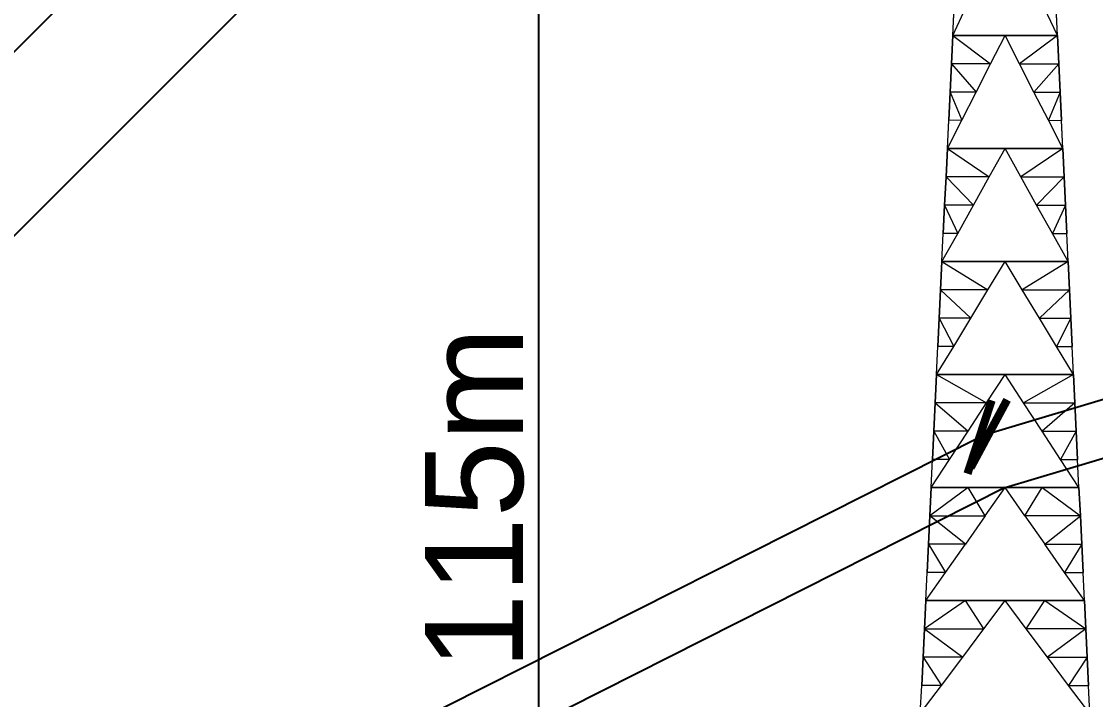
# Model space of a CAD drawing. Header units: millimetres. Extents: x 674 to 5889, y -153 to 3954.
# Drawn here: x 1810.96 to 1860.22, y 1709.78 to 1740.87 of the extents above; entities that cross this region are included whole.
import ezdxf

# ---------------------------------------------------------------- set-up
doc = ezdxf.new("R2010")
doc.units = ezdxf.units.MM
doc.layers.add('Dimensions', color=7, linetype='Continuous')
doc.layers.add('Ropes', color=3, linetype='Continuous')
doc.layers.add('Towers', color=1, linetype='Continuous', lineweight=0)
doc.styles.get("Standard").update_dxf_attribs({"font": 'arial.ttf'})
doc.dimstyles.new('ISO-25', dxfattribs={"dimtxt": 2.5, "dimasz": 2.5, "dimexe": 1.25, "dimexo": 0.625, "dimtad": 1, "dimtxsty": 'Standard', "dimcen": 2.5, "dimadec": 0, "dimazin": 0, "dimtfac": 1, "dimtmove": 0, "dimatfit": 3, "dimfxl": 1, "dimarcsym": 0})

# ---------------------------------------------------------------- blocks, each defined once
blk = doc.blocks.new('_ArchTick')
at = {"color": 0, "linetype": 'ByBlock', "const_width": 0.15}
blk.add_lwpolyline([(-0.5, -0.5), (0.5, 0.5)], dxfattribs=at)
blk = doc.blocks.new('*D10')
at = {"layer": 'Defpoints', "color": 0, "transparency": 16777216}
for p in [(1856.072, 1776.501), (1834.668, 1661.501), (1856.072, 1661.501)]:
    blk.add_point(p, dxfattribs=at)
at = {"layer": 'Dimensions', "color": 0, "lineweight": -2, "transparency": 16777216}
blk.add_line((1834.668, 1776.501), (1834.668, 1661.501), dxfattribs=at)
at = {"layer": 'Dimensions', "color": 0, "lineweight": -2, "transparency": 16777216, "xscale": 2.5, "yscale": 2.5, "zscale": 2.5}
for p, rotation in [((1834.668, 1776.501), 90), ((1834.668, 1661.501), 270)]:
    blk.add_blockref('_ArchTick', p, dxfattribs=dict(at, rotation=rotation))
at = {"layer": 'Dimensions', "color": 0, "transparency": 16777216, "insert": (1831.745, 1719.001), "char_height": 4.5, "attachment_point": 5, "rotation": 90}
blk.add_mtext('115m', dxfattribs=at)
blk = doc.blocks.new('*D13')
at = {"layer": 'Defpoints', "color": 0, "transparency": 16777216}
for p in [(1970.972, 1754.001), (1855.33, 1721.966), (1856.072, 1719.494)]:
    blk.add_point(p, dxfattribs=at)
at = {"layer": 'Dimensions', "color": 0, "lineweight": -2, "transparency": 16777216}
blk.add_line((1970.23, 1756.473), (1855.33, 1721.966), dxfattribs=at)
at = {"layer": 'Dimensions', "color": 0, "lineweight": -2, "transparency": 16777216, "xscale": 2.5, "yscale": 2.5, "zscale": 2.5}
for p, rotation in [((1970.23, 1756.473), 16.71614301521846), ((1855.33, 1721.966), 196.7161430152185)]:
    blk.add_blockref('_ArchTick', p, dxfattribs=dict(at, rotation=rotation))
at = {"layer": 'Dimensions', "color": 0, "transparency": 16777216, "insert": (1911.939, 1742.018), "char_height": 4.5, "attachment_point": 5, "rotation": 16.7161}
blk.add_mtext('120m', dxfattribs=at)
blk = doc.blocks.new('*D19')
at = {"layer": 'Defpoints', "color": 0, "transparency": 16777216}
for p in [(1854.902, 1721.815), (1856.072, 1719.494), (1741.072, 1661.501)]:
    blk.add_point(p, dxfattribs=at)
at = {"layer": 'Dimensions', "color": 0, "lineweight": -2, "transparency": 16777216}
blk.add_line((1739.902, 1663.822), (1854.902, 1721.815), dxfattribs=at)
at = {"layer": 'Dimensions', "color": 0, "lineweight": -2, "transparency": 16777216, "xscale": 2.5, "yscale": 2.5, "zscale": 2.5}
for p, rotation in [((1854.902, 1721.815), 26.76123677480442), ((1739.902, 1663.822), 206.7612367748044)]:
    blk.add_blockref('_ArchTick', p, dxfattribs=dict(at, rotation=rotation))
at = {"layer": 'Dimensions', "color": 0, "transparency": 16777216, "insert": (1796.086, 1695.428), "char_height": 4.5, "attachment_point": 5, "rotation": 26.7612}
blk.add_mtext('128.8m', dxfattribs=at)
blk = doc.blocks.new('*D20')
at = {"layer": 'Defpoints', "color": 0, "transparency": 16777216}
for p in [(1851.857, 1780.717), (1856.072, 1776.501), (1741.072, 1661.501)]:
    blk.add_point(p, dxfattribs=at)
at = {"layer": 'Dimensions', "color": 0, "lineweight": -2, "transparency": 16777216}
blk.add_line((1736.857, 1665.717), (1851.857, 1780.717), dxfattribs=at)
at = {"layer": 'Dimensions', "color": 0, "lineweight": -2, "transparency": 16777216, "xscale": 2.5, "yscale": 2.5, "zscale": 2.5}
for p, rotation in [((1851.857, 1780.717), 44.99999999999603), ((1736.857, 1665.717), 224.999999999996)]:
    blk.add_blockref('_ArchTick', p, dxfattribs=dict(at, rotation=rotation))
at = {"layer": 'Dimensions', "color": 0, "transparency": 16777216, "insert": (1792.29, 1725.284), "char_height": 4.5, "attachment_point": 5, "rotation": 45}
blk.add_mtext('162.6m', dxfattribs=at)

msp = doc.modelspace()

# ---------------------------------------------------------------- linework, layer by layer
at = {"layer": 'Ropes'}
for p, q in [((1856.072, 1776.501), (1741.072, 1661.501)), ((1856.072, 1719.494), (1970.972, 1754.001)), ((1856.072, 1719.494), (1741.072, 1661.501))]:
    msp.add_line(p, q, dxfattribs=at)
at = {"layer": 'Towers'}
for p, q in [((1853.673, 1740.224), (1853.735, 1741.52)), ((1853.673, 1740.224), (1853.735, 1741.52)), ((1853.673, 1740.224), (1854.271, 1741.517)), ((1853.673, 1740.224), (1854.271, 1741.517)), ((1853.673, 1740.224), (1853.734, 1741.517)), ((1853.673, 1740.224), (1853.734, 1741.517)), ((1858.472, 1740.224), (1857.873, 1741.517)), ((1858.472, 1740.224), (1857.873, 1741.517)), ((1858.472, 1740.224), (1858.41, 1741.52)), ((1858.472, 1740.224), (1858.41, 1741.52)), ((1858.472, 1740.224), (1858.41, 1741.517)), ((1858.472, 1740.224), (1858.41, 1741.517)), ((1853.673, 1740.224), (1853.611, 1738.928)), ((1853.611, 1738.928), (1853.673, 1740.224)), ((1853.673, 1740.224), (1853.611, 1738.928)), ((1853.611, 1738.928), (1853.673, 1740.224)), ((1853.611, 1738.928), (1853.673, 1740.223)), ((1853.611, 1738.928), (1853.673, 1740.223)), ((1853.673, 1740.224), (1855.411, 1738.928)), ((1856.072, 1740.223), (1853.673, 1740.224)), ((1853.673, 1740.224), (1855.411, 1738.928)), ((1856.072, 1740.223), (1853.673, 1740.224)), ((1853.673, 1740.223), (1853.673, 1740.224)), ((1853.673, 1740.223), (1853.673, 1740.224)), ((1856.072, 1740.223), (1853.673, 1740.223)), ((1853.673, 1740.223), (1856.072, 1740.223)), ((1855.411, 1738.928), (1856.072, 1740.223)), ((1855.411, 1738.928), (1856.072, 1740.223)), ((1856.072, 1740.223), (1858.472, 1740.224)), ((1856.072, 1740.223), (1858.472, 1740.224)), ((1858.472, 1740.223), (1856.072, 1740.223)), ((1856.072, 1740.223), (1858.472, 1740.223)), ((1856.734, 1738.928), (1856.072, 1740.223)), ((1856.734, 1738.928), (1856.072, 1740.223)), ((1858.472, 1740.224), (1856.734, 1738.928)), ((1858.472, 1740.224), (1856.734, 1738.928)), ((1858.472, 1740.224), (1858.534, 1738.928)), ((1858.472, 1740.223), (1858.472, 1740.224)), ((1858.534, 1738.928), (1858.472, 1740.224)), ((1858.472, 1740.224), (1858.534, 1738.928)), ((1858.472, 1740.223), (1858.472, 1740.224)), ((1858.534, 1738.928), (1858.472, 1740.224)), ((1858.534, 1738.928), (1858.472, 1740.223)), ((1858.534, 1738.928), (1858.472, 1740.223)), ((1853.549, 1737.632), (1853.611, 1738.928)), ((1853.611, 1738.928), (1853.549, 1737.632)), ((1853.549, 1737.633), (1853.611, 1738.928)), ((1853.549, 1737.632), (1853.611, 1738.928)), ((1853.611, 1738.928), (1853.549, 1737.632)), ((1853.549, 1737.633), (1853.611, 1738.928)), ((1853.611, 1738.928), (1854.749, 1737.632)), ((1855.411, 1738.928), (1853.611, 1738.928)), ((1853.611, 1738.928), (1854.749, 1737.632)), ((1855.411, 1738.928), (1853.611, 1738.928)), ((1853.611, 1738.928), (1853.611, 1738.928)), ((1853.611, 1738.928), (1853.611, 1738.928)), ((1854.749, 1737.632), (1855.411, 1738.928)), ((1854.749, 1737.632), (1855.411, 1738.928)), ((1857.396, 1737.632), (1856.734, 1738.928)), ((1856.734, 1738.928), (1858.534, 1738.928)), ((1857.396, 1737.632), (1856.734, 1738.928)), ((1856.734, 1738.928), (1858.534, 1738.928)), ((1858.534, 1738.928), (1857.396, 1737.632)), ((1858.534, 1738.928), (1857.396, 1737.632)), ((1858.596, 1737.632), (1858.534, 1738.928)), ((1858.534, 1738.928), (1858.596, 1737.632)), ((1858.534, 1738.928), (1858.534, 1738.928)), ((1858.596, 1737.633), (1858.534, 1738.928)), ((1858.596, 1737.632), (1858.534, 1738.928)), ((1858.534, 1738.928), (1858.596, 1737.632)), ((1858.534, 1738.928), (1858.534, 1738.928)), ((1858.596, 1737.633), (1858.534, 1738.928)), ((1853.549, 1737.633), (1853.487, 1736.338)), ((1853.487, 1736.337), (1853.549, 1737.633)), ((1853.549, 1737.633), (1853.487, 1736.338)), ((1853.487, 1736.337), (1853.549, 1737.633)), ((1853.487, 1736.338), (1853.549, 1737.632)), ((1853.487, 1736.338), (1853.549, 1737.632)), ((1853.549, 1737.633), (1854.087, 1736.338)), ((1854.749, 1737.632), (1853.549, 1737.633)), ((1853.549, 1737.633), (1854.087, 1736.338)), ((1854.749, 1737.632), (1853.549, 1737.633)), ((1853.549, 1737.632), (1853.549, 1737.633)), ((1853.549, 1737.632), (1853.549, 1737.633)), ((1854.087, 1736.338), (1854.749, 1737.632)), ((1854.087, 1736.338), (1854.749, 1737.632)), ((1857.396, 1737.632), (1858.596, 1737.633)), ((1857.396, 1737.632), (1858.596, 1737.633)), ((1858.057, 1736.338), (1857.396, 1737.632)), ((1858.057, 1736.338), (1857.396, 1737.632)), ((1858.596, 1737.633), (1858.057, 1736.338)), ((1858.596, 1737.633), (1858.057, 1736.338)), ((1858.596, 1737.633), (1858.658, 1736.338)), ((1858.596, 1737.632), (1858.596, 1737.633)), ((1858.658, 1736.337), (1858.596, 1737.633)), ((1858.596, 1737.633), (1858.658, 1736.338)), ((1858.596, 1737.632), (1858.596, 1737.633)), ((1858.658, 1736.337), (1858.596, 1737.633)), ((1858.658, 1736.338), (1858.596, 1737.632)), ((1858.658, 1736.338), (1858.596, 1737.632)), ((1853.425, 1735.042), (1854.087, 1736.338)), ((1853.425, 1735.042), (1854.087, 1736.338)), ((1853.425, 1735.042), (1853.487, 1736.338)), ((1853.425, 1735.042), (1853.487, 1736.338)), ((1853.425, 1735.042), (1853.487, 1736.337)), ((1853.425, 1735.042), (1853.487, 1736.337)), ((1854.087, 1736.338), (1853.487, 1736.337)), ((1854.087, 1736.338), (1853.487, 1736.337)), ((1853.487, 1736.338), (1853.487, 1736.337)), ((1853.487, 1736.338), (1853.487, 1736.337)), ((1858.72, 1735.042), (1858.057, 1736.338)), ((1858.057, 1736.338), (1858.658, 1736.337)), ((1858.72, 1735.042), (1858.057, 1736.338)), ((1858.057, 1736.338), (1858.658, 1736.337)), ((1858.72, 1735.042), (1858.658, 1736.338)), ((1858.658, 1736.338), (1858.658, 1736.337)), ((1858.72, 1735.042), (1858.658, 1736.338)), ((1858.658, 1736.338), (1858.658, 1736.337)), ((1858.72, 1735.042), (1858.658, 1736.337)), ((1858.72, 1735.042), (1858.658, 1736.337)), ((1853.425, 1735.042), (1853.363, 1733.743)), ((1853.363, 1733.746), (1853.425, 1735.042)), ((1853.425, 1735.042), (1853.363, 1733.743)), ((1853.363, 1733.746), (1853.425, 1735.042)), ((1853.363, 1733.743), (1853.425, 1735.041)), ((1853.363, 1733.743), (1853.425, 1735.041)), ((1853.425, 1735.042), (1855.347, 1733.743)), ((1853.425, 1735.042), (1856.072, 1735.041)), ((1853.425, 1735.042), (1855.347, 1733.743)), ((1853.425, 1735.042), (1856.072, 1735.041)), ((1853.425, 1735.042), (1853.425, 1735.041)), ((1853.425, 1735.042), (1853.425, 1735.041)), ((1853.425, 1735.041), (1856.072, 1735.041)), ((1856.072, 1735.041), (1853.425, 1735.041)), ((1855.347, 1733.743), (1856.072, 1735.041)), ((1855.347, 1733.743), (1856.072, 1735.041)), ((1858.72, 1735.042), (1856.072, 1735.041)), ((1858.72, 1735.042), (1856.072, 1735.041)), ((1856.072, 1735.041), (1858.72, 1735.041)), ((1858.72, 1735.041), (1856.072, 1735.041)), ((1856.798, 1733.743), (1856.072, 1735.041)), ((1856.798, 1733.743), (1856.072, 1735.041)), ((1858.72, 1735.042), (1856.798, 1733.743)), ((1858.72, 1735.042), (1856.798, 1733.743)), ((1858.72, 1735.042), (1858.782, 1733.743)), ((1858.72, 1735.042), (1858.72, 1735.041)), ((1858.782, 1733.746), (1858.72, 1735.042)), ((1858.72, 1735.042), (1858.782, 1733.743)), ((1858.72, 1735.042), (1858.72, 1735.041)), ((1858.782, 1733.746), (1858.72, 1735.042)), ((1858.782, 1733.743), (1858.72, 1735.041)), ((1858.782, 1733.743), (1858.72, 1735.041)), ((1853.363, 1733.746), (1853.301, 1732.45)), ((1853.301, 1732.45), (1853.363, 1733.746)), ((1853.363, 1733.746), (1853.301, 1732.45)), ((1853.301, 1732.45), (1853.363, 1733.746)), ((1853.301, 1732.45), (1853.363, 1733.743)), ((1853.301, 1732.45), (1853.363, 1733.743)), ((1853.363, 1733.746), (1854.625, 1732.45)), ((1855.347, 1733.743), (1853.363, 1733.746)), ((1853.363, 1733.746), (1854.625, 1732.45)), ((1855.347, 1733.743), (1853.363, 1733.746)), ((1853.363, 1733.743), (1853.363, 1733.746)), ((1853.363, 1733.743), (1853.363, 1733.746)), ((1854.625, 1732.45), (1855.347, 1733.743)), ((1854.625, 1732.45), (1855.347, 1733.743)), ((1856.798, 1733.743), (1858.782, 1733.746)), ((1856.798, 1733.743), (1858.782, 1733.746)), ((1857.52, 1732.45), (1856.798, 1733.743)), ((1857.52, 1732.45), (1856.798, 1733.743)), ((1858.782, 1733.746), (1857.52, 1732.45)), ((1858.782, 1733.746), (1857.52, 1732.45)), ((1858.782, 1733.746), (1858.844, 1732.45)), ((1858.782, 1733.743), (1858.782, 1733.746)), ((1858.844, 1732.45), (1858.782, 1733.746)), ((1858.782, 1733.746), (1858.844, 1732.45)), ((1858.782, 1733.743), (1858.782, 1733.746)), ((1858.844, 1732.45), (1858.782, 1733.746)), ((1858.844, 1732.45), (1858.782, 1733.743)), ((1858.844, 1732.45), (1858.782, 1733.743)), ((1853.239, 1731.155), (1853.301, 1732.45)), ((1853.301, 1732.45), (1853.239, 1731.155)), ((1853.239, 1731.155), (1853.301, 1732.45)), ((1853.239, 1731.155), (1853.301, 1732.45)), ((1853.301, 1732.45), (1853.239, 1731.155)), ((1853.239, 1731.155), (1853.301, 1732.45)), ((1853.301, 1732.45), (1853.901, 1731.155)), ((1854.625, 1732.45), (1853.301, 1732.45)), ((1853.301, 1732.45), (1853.901, 1731.155)), ((1854.625, 1732.45), (1853.301, 1732.45)), ((1853.301, 1732.45), (1853.301, 1732.45)), ((1853.301, 1732.45), (1853.301, 1732.45)), ((1853.901, 1731.155), (1854.625, 1732.45)), ((1853.901, 1731.155), (1854.625, 1732.45)), ((1858.244, 1731.155), (1857.52, 1732.45)), ((1857.52, 1732.45), (1858.844, 1732.45)), ((1858.244, 1731.155), (1857.52, 1732.45)), ((1857.52, 1732.45), (1858.844, 1732.45)), ((1858.844, 1732.45), (1858.244, 1731.155)), ((1858.844, 1732.45), (1858.244, 1731.155)), ((1858.906, 1731.155), (1858.844, 1732.45)), ((1858.844, 1732.45), (1858.906, 1731.155)), ((1858.844, 1732.45), (1858.844, 1732.45)), ((1858.906, 1731.155), (1858.844, 1732.45)), ((1858.906, 1731.155), (1858.844, 1732.45)), ((1858.844, 1732.45), (1858.906, 1731.155)), ((1858.844, 1732.45), (1858.844, 1732.45)), ((1858.906, 1731.155), (1858.844, 1732.45)), ((1853.177, 1729.859), (1853.901, 1731.155)), ((1853.177, 1729.859), (1853.901, 1731.155)), ((1853.177, 1729.859), (1853.239, 1731.155)), ((1853.177, 1729.859), (1853.239, 1731.155)), ((1853.177, 1729.859), (1853.239, 1731.155)), ((1853.177, 1729.859), (1853.239, 1731.155)), ((1853.901, 1731.155), (1853.239, 1731.155)), ((1853.901, 1731.155), (1853.239, 1731.155)), ((1853.239, 1731.155), (1853.239, 1731.155)), ((1853.239, 1731.155), (1853.239, 1731.155)), ((1858.968, 1729.859), (1858.244, 1731.155)), ((1858.244, 1731.155), (1858.906, 1731.155)), ((1858.968, 1729.859), (1858.244, 1731.155)), ((1858.244, 1731.155), (1858.906, 1731.155)), ((1858.968, 1729.859), (1858.906, 1731.155)), ((1858.906, 1731.155), (1858.906, 1731.155)), ((1858.968, 1729.859), (1858.906, 1731.155)), ((1858.968, 1729.859), (1858.906, 1731.155)), ((1858.906, 1731.155), (1858.906, 1731.155)), ((1858.968, 1729.859), (1858.906, 1731.155)), ((1853.115, 1728.562), (1853.177, 1729.859)), ((1853.177, 1729.859), (1853.115, 1728.562)), ((1853.115, 1728.564), (1853.177, 1729.859)), ((1853.115, 1728.562), (1853.177, 1729.859)), ((1853.177, 1729.859), (1853.115, 1728.562)), ((1853.115, 1728.564), (1853.177, 1729.859)), ((1854.625, 1729.859), (1853.177, 1729.859)), ((1856.072, 1729.859), (1853.177, 1729.859)), ((1853.177, 1729.859), (1856.072, 1729.859)), ((1853.177, 1729.859), (1855.286, 1728.562)), ((1856.072, 1729.859), (1853.177, 1729.859)), ((1853.177, 1729.859), (1855.286, 1728.562)), ((1856.072, 1729.859), (1853.177, 1729.859)), ((1853.177, 1729.859), (1853.177, 1729.859)), ((1853.177, 1729.859), (1853.177, 1729.859)), ((1857.52, 1729.859), (1854.625, 1729.859)), ((1854.625, 1729.859), (1857.52, 1729.859)), ((1854.625, 1729.859), (1854.625, 1729.859)), ((1855.286, 1728.562), (1856.072, 1729.859)), ((1855.286, 1728.562), (1856.072, 1729.859)), ((1856.072, 1729.859), (1856.072, 1729.859)), ((1856.072, 1729.859), (1856.072, 1729.859)), ((1858.968, 1729.859), (1856.072, 1729.859)), ((1856.072, 1729.859), (1858.968, 1729.859)), ((1856.859, 1728.562), (1856.072, 1729.859)), ((1856.072, 1729.859), (1858.968, 1729.859)), ((1856.859, 1728.562), (1856.072, 1729.859)), ((1856.072, 1729.859), (1858.968, 1729.859)), ((1858.968, 1729.859), (1856.859, 1728.562)), ((1858.968, 1729.859), (1856.859, 1728.562)), ((1857.52, 1729.859), (1858.968, 1729.859)), ((1857.52, 1729.859), (1857.52, 1729.859)), ((1859.03, 1728.562), (1858.968, 1729.859)), ((1858.968, 1729.859), (1859.03, 1728.562)), ((1858.968, 1729.859), (1858.968, 1729.859)), ((1859.03, 1728.564), (1858.968, 1729.859)), ((1859.03, 1728.562), (1858.968, 1729.859)), ((1858.968, 1729.859), (1859.03, 1728.562)), ((1858.968, 1729.859), (1858.968, 1729.859)), ((1859.03, 1728.564), (1858.968, 1729.859)), ((1853.115, 1728.564), (1853.053, 1727.268)), ((1853.053, 1727.268), (1853.115, 1728.564)), ((1853.115, 1728.564), (1853.053, 1727.268)), ((1853.053, 1727.268), (1853.115, 1728.564)), ((1853.053, 1727.268), (1853.115, 1728.562)), ((1853.053, 1727.268), (1853.115, 1728.562)), ((1853.115, 1728.564), (1854.501, 1727.268)), ((1855.286, 1728.562), (1853.115, 1728.564)), ((1853.115, 1728.564), (1854.501, 1727.268)), ((1855.286, 1728.562), (1853.115, 1728.564)), ((1853.115, 1728.562), (1853.115, 1728.564)), ((1853.115, 1728.562), (1853.115, 1728.564)), ((1854.501, 1727.268), (1855.286, 1728.562)), ((1854.501, 1727.268), (1855.286, 1728.562)), ((1856.859, 1728.562), (1859.03, 1728.564)), ((1856.859, 1728.562), (1859.03, 1728.564)), ((1857.644, 1727.268), (1856.859, 1728.562)), ((1857.644, 1727.268), (1856.859, 1728.562)), ((1859.03, 1728.564), (1857.644, 1727.268)), ((1859.03, 1728.564), (1857.644, 1727.268)), ((1859.03, 1728.564), (1859.092, 1727.268)), ((1859.03, 1728.562), (1859.03, 1728.564)), ((1859.092, 1727.268), (1859.03, 1728.564)), ((1859.03, 1728.564), (1859.092, 1727.268)), ((1859.03, 1728.562), (1859.03, 1728.564)), ((1859.092, 1727.268), (1859.03, 1728.564)), ((1859.092, 1727.268), (1859.03, 1728.562)), ((1859.092, 1727.268), (1859.03, 1728.562)), ((1852.991, 1725.972), (1853.053, 1727.268)), ((1853.053, 1727.268), (1852.991, 1725.972)), ((1852.991, 1725.972), (1853.053, 1727.268)), ((1852.991, 1725.972), (1853.053, 1727.268)), ((1853.053, 1727.268), (1852.991, 1725.972)), ((1852.991, 1725.972), (1853.053, 1727.268)), ((1853.053, 1727.268), (1853.715, 1725.972)), ((1854.501, 1727.268), (1853.053, 1727.268)), ((1853.053, 1727.268), (1853.715, 1725.972)), ((1854.501, 1727.268), (1853.053, 1727.268)), ((1853.053, 1727.268), (1853.053, 1727.268)), ((1853.053, 1727.268), (1853.053, 1727.268)), ((1853.715, 1725.972), (1854.501, 1727.268)), ((1853.715, 1725.972), (1854.501, 1727.268)), ((1858.43, 1725.972), (1857.644, 1727.268)), ((1857.644, 1727.268), (1859.092, 1727.268)), ((1858.43, 1725.972), (1857.644, 1727.268)), ((1857.644, 1727.268), (1859.092, 1727.268)), ((1859.092, 1727.268), (1858.43, 1725.972)), ((1859.092, 1727.268), (1858.43, 1725.972)), ((1859.154, 1725.972), (1859.092, 1727.268)), ((1859.092, 1727.268), (1859.154, 1725.972)), ((1859.092, 1727.268), (1859.092, 1727.268)), ((1859.154, 1725.972), (1859.092, 1727.268)), ((1859.154, 1725.972), (1859.092, 1727.268)), ((1859.092, 1727.268), (1859.154, 1725.972)), ((1859.092, 1727.268), (1859.092, 1727.268)), ((1859.154, 1725.972), (1859.092, 1727.268)), ((1852.929, 1724.677), (1853.715, 1725.972)), ((1852.929, 1724.677), (1853.715, 1725.972)), ((1852.929, 1724.677), (1852.991, 1725.972)), ((1852.929, 1724.677), (1852.991, 1725.972)), ((1852.929, 1724.677), (1852.991, 1725.972)), ((1852.929, 1724.677), (1852.991, 1725.972)), ((1853.715, 1725.972), (1852.991, 1725.972)), ((1853.715, 1725.972), (1852.991, 1725.972)), ((1852.991, 1725.972), (1852.991, 1725.972)), ((1852.991, 1725.972), (1852.991, 1725.972)), ((1859.216, 1724.677), (1858.43, 1725.972)), ((1858.43, 1725.972), (1859.154, 1725.972)), ((1859.216, 1724.677), (1858.43, 1725.972)), ((1858.43, 1725.972), (1859.154, 1725.972)), ((1859.216, 1724.677), (1859.154, 1725.972)), ((1859.154, 1725.972), (1859.154, 1725.972)), ((1859.216, 1724.677), (1859.154, 1725.972)), ((1859.216, 1724.677), (1859.154, 1725.972)), ((1859.154, 1725.972), (1859.154, 1725.972)), ((1859.216, 1724.677), (1859.154, 1725.972)), ((1852.867, 1723.381), (1852.929, 1724.677)), ((1852.929, 1724.677), (1852.867, 1723.381)), ((1852.867, 1723.381), (1852.929, 1724.677)), ((1852.867, 1723.381), (1852.929, 1724.677)), ((1852.929, 1724.677), (1852.867, 1723.381)), ((1852.867, 1723.381), (1852.929, 1724.677)), ((1854.501, 1724.677), (1852.929, 1724.677)), ((1852.929, 1724.677), (1856.072, 1724.677)), ((1856.072, 1724.677), (1852.929, 1724.677)), ((1852.929, 1724.677), (1855.224, 1723.381)), ((1856.072, 1724.677), (1852.929, 1724.677)), ((1852.929, 1724.677), (1855.224, 1723.381)), ((1856.072, 1724.677), (1852.929, 1724.677)), ((1857.644, 1724.677), (1854.501, 1724.677)), ((1854.501, 1724.677), (1857.644, 1724.677)), ((1855.224, 1723.381), (1856.072, 1724.677)), ((1855.224, 1723.381), (1856.072, 1724.677)), ((1856.072, 1724.677), (1859.216, 1724.677)), ((1859.216, 1724.677), (1856.072, 1724.677)), ((1856.92, 1723.381), (1856.072, 1724.677)), ((1856.072, 1724.677), (1859.216, 1724.677)), ((1856.92, 1723.381), (1856.072, 1724.677)), ((1856.072, 1724.677), (1859.216, 1724.677)), ((1859.216, 1724.677), (1856.92, 1723.381)), ((1859.216, 1724.677), (1856.92, 1723.381)), ((1857.644, 1724.677), (1859.216, 1724.677)), ((1859.278, 1723.381), (1859.216, 1724.677)), ((1859.216, 1724.677), (1859.278, 1723.381)), ((1859.278, 1723.381), (1859.216, 1724.677)), ((1859.278, 1723.381), (1859.216, 1724.677)), ((1859.216, 1724.677), (1859.278, 1723.381)), ((1859.278, 1723.381), (1859.216, 1724.677)), ((1852.805, 1722.085), (1852.867, 1723.381)), ((1852.867, 1723.381), (1852.805, 1722.085)), ((1852.805, 1722.085), (1852.867, 1723.381)), ((1852.805, 1722.085), (1852.867, 1723.381)), ((1852.867, 1723.381), (1852.805, 1722.085)), ((1852.805, 1722.085), (1852.867, 1723.381)), ((1852.867, 1723.381), (1854.377, 1722.085)), ((1855.224, 1723.381), (1852.867, 1723.381)), ((1852.867, 1723.381), (1854.377, 1722.085)), ((1855.224, 1723.381), (1852.867, 1723.381)), ((1852.867, 1723.381), (1852.867, 1723.381)), ((1852.867, 1723.381), (1852.867, 1723.381)), ((1854.377, 1722.085), (1855.224, 1723.381)), ((1854.377, 1722.085), (1855.224, 1723.381)), ((1857.768, 1722.085), (1856.92, 1723.381)), ((1856.92, 1723.381), (1859.278, 1723.381)), ((1857.768, 1722.085), (1856.92, 1723.381)), ((1856.92, 1723.381), (1859.278, 1723.381)), ((1859.278, 1723.381), (1857.768, 1722.085)), ((1859.278, 1723.381), (1857.768, 1722.085)), ((1859.34, 1722.085), (1859.278, 1723.381)), ((1859.278, 1723.381), (1859.34, 1722.085)), ((1859.278, 1723.381), (1859.278, 1723.381)), ((1859.34, 1722.085), (1859.278, 1723.381)), ((1859.34, 1722.085), (1859.278, 1723.381)), ((1859.278, 1723.381), (1859.34, 1722.085)), ((1859.278, 1723.381), (1859.278, 1723.381)), ((1859.34, 1722.085), (1859.278, 1723.381)), ((1852.743, 1720.788), (1852.805, 1722.085)), ((1852.805, 1722.085), (1852.743, 1720.788)), ((1852.743, 1720.79), (1852.805, 1722.085)), ((1852.743, 1720.788), (1852.805, 1722.085)), ((1852.805, 1722.085), (1852.743, 1720.788)), ((1852.743, 1720.79), (1852.805, 1722.085)), ((1852.805, 1722.085), (1853.527, 1720.788)), ((1854.377, 1722.085), (1852.805, 1722.085)), ((1852.805, 1722.085), (1853.527, 1720.788)), ((1854.377, 1722.085), (1852.805, 1722.085)), ((1853.527, 1720.788), (1854.377, 1722.085)), ((1853.527, 1720.788), (1854.377, 1722.085)), ((1858.617, 1720.788), (1857.768, 1722.085)), ((1857.768, 1722.085), (1859.34, 1722.085)), ((1858.617, 1720.788), (1857.768, 1722.085)), ((1857.768, 1722.085), (1859.34, 1722.085)), ((1859.34, 1722.085), (1858.617, 1720.788)), ((1859.34, 1722.085), (1858.617, 1720.788)), ((1859.402, 1720.788), (1859.34, 1722.085)), ((1859.34, 1722.085), (1859.402, 1720.788)), ((1859.401, 1720.79), (1859.34, 1722.085)), ((1859.402, 1720.788), (1859.34, 1722.085)), ((1859.34, 1722.085), (1859.402, 1720.788)), ((1859.401, 1720.79), (1859.34, 1722.085)), ((1852.681, 1719.494), (1852.743, 1720.79)), ((1852.681, 1719.494), (1852.743, 1720.79)), ((1852.681, 1719.494), (1853.527, 1720.788)), ((1852.681, 1719.494), (1853.527, 1720.788)), ((1852.681, 1719.494), (1852.743, 1720.788)), ((1852.681, 1719.494), (1852.743, 1720.788)), ((1853.527, 1720.788), (1852.743, 1720.79)), ((1853.527, 1720.788), (1852.743, 1720.79)), ((1852.743, 1720.788), (1852.743, 1720.79)), ((1852.743, 1720.788), (1852.743, 1720.79)), ((1858.617, 1720.788), (1859.401, 1720.79)), ((1858.617, 1720.788), (1859.401, 1720.79)), ((1859.463, 1719.494), (1858.617, 1720.788)), ((1859.463, 1719.494), (1858.617, 1720.788)), ((1859.402, 1720.788), (1859.401, 1720.79)), ((1859.463, 1719.494), (1859.401, 1720.79)), ((1859.402, 1720.788), (1859.401, 1720.79)), ((1859.463, 1719.494), (1859.401, 1720.79)), ((1859.463, 1719.494), (1859.402, 1720.788)), ((1859.463, 1719.494), (1859.402, 1720.788)), ((1854.377, 1719.494), (1852.619, 1718.199)), ((1854.377, 1719.494), (1852.619, 1718.199)), ((1852.619, 1718.199), (1852.681, 1719.494)), ((1852.681, 1719.494), (1852.619, 1718.199)), ((1852.619, 1718.199), (1852.681, 1719.494)), ((1852.619, 1718.199), (1852.681, 1719.494)), ((1852.619, 1718.199), (1852.681, 1719.494)), ((1852.681, 1719.494), (1852.619, 1718.199)), ((1852.619, 1718.199), (1852.681, 1719.494)), ((1852.619, 1718.199), (1852.681, 1719.494)), ((1854.377, 1719.494), (1852.681, 1719.494)), ((1854.377, 1719.494), (1852.681, 1719.494)), ((1853.529, 1719.494), (1852.681, 1719.494)), ((1852.681, 1719.494), (1853.529, 1719.494)), ((1852.681, 1719.494), (1854.377, 1719.494)), ((1852.681, 1719.494), (1854.377, 1719.494)), ((1856.072, 1719.494), (1852.681, 1719.494)), ((1852.681, 1719.494), (1856.072, 1719.494)), ((1854.377, 1719.494), (1852.681, 1719.494)), ((1854.377, 1719.494), (1852.681, 1719.494)), ((1855.225, 1719.494), (1854.377, 1719.494)), ((1854.377, 1719.494), (1855.225, 1719.494)), ((1855.163, 1718.199), (1854.377, 1719.494)), ((1856.072, 1719.494), (1854.377, 1719.494)), ((1855.163, 1718.199), (1854.377, 1719.494)), ((1856.072, 1719.494), (1854.377, 1719.494)), ((1855.163, 1718.199), (1856.072, 1719.494)), ((1855.163, 1718.199), (1856.072, 1719.494)), ((1856.92, 1719.494), (1855.225, 1719.494)), ((1856.92, 1719.494), (1855.225, 1719.494)), ((1859.463, 1719.494), (1856.072, 1719.494)), ((1856.072, 1719.494), (1859.463, 1719.494)), ((1856.982, 1718.199), (1856.072, 1719.494)), ((1856.072, 1719.494), (1857.768, 1719.494)), ((1856.982, 1718.199), (1856.072, 1719.494)), ((1856.072, 1719.494), (1857.768, 1719.494)), ((1857.768, 1719.494), (1856.92, 1719.494)), ((1857.768, 1719.494), (1856.92, 1719.494)), ((1856.982, 1718.199), (1857.768, 1719.494)), ((1856.982, 1718.199), (1857.768, 1719.494)), ((1859.463, 1719.494), (1857.768, 1719.494)), ((1857.768, 1719.494), (1859.463, 1719.494)), ((1859.463, 1719.494), (1857.768, 1719.494)), ((1859.463, 1719.494), (1857.768, 1719.494)), ((1857.768, 1719.494), (1859.525, 1718.199)), ((1857.768, 1719.494), (1859.463, 1719.494)), ((1857.768, 1719.494), (1859.525, 1718.199)), ((1857.768, 1719.494), (1859.463, 1719.494)), ((1859.463, 1719.494), (1858.616, 1719.494)), ((1858.616, 1719.494), (1859.463, 1719.494)), ((1859.525, 1718.199), (1859.463, 1719.494)), ((1859.463, 1719.494), (1859.525, 1718.199)), ((1859.525, 1718.199), (1859.463, 1719.494)), ((1859.525, 1718.199), (1859.463, 1719.494)), ((1859.525, 1718.199), (1859.463, 1719.494)), ((1859.463, 1719.494), (1859.525, 1718.199)), ((1859.525, 1718.199), (1859.463, 1719.494)), ((1859.525, 1718.199), (1859.463, 1719.494)), ((1852.557, 1716.903), (1852.619, 1718.199)), ((1852.619, 1718.199), (1852.557, 1716.903)), ((1852.557, 1716.903), (1852.619, 1718.199)), ((1852.557, 1716.903), (1852.619, 1718.199)), ((1852.619, 1718.199), (1852.557, 1716.903)), ((1852.557, 1716.903), (1852.619, 1718.199)), ((1854.253, 1716.903), (1852.619, 1718.199)), ((1852.619, 1718.199), (1855.163, 1718.199)), ((1854.253, 1716.903), (1852.619, 1718.199)), ((1852.619, 1718.199), (1855.163, 1718.199)), ((1852.619, 1718.199), (1852.619, 1718.199)), ((1852.619, 1718.199), (1852.619, 1718.199)), ((1855.163, 1718.199), (1854.253, 1716.903)), ((1855.163, 1718.199), (1854.253, 1716.903)), ((1856.982, 1718.199), (1857.892, 1716.903)), ((1859.525, 1718.199), (1856.982, 1718.199)), ((1856.982, 1718.199), (1857.892, 1716.903)), ((1859.525, 1718.199), (1856.982, 1718.199)), ((1857.892, 1716.903), (1859.525, 1718.199)), ((1857.892, 1716.903), (1859.525, 1718.199)), ((1859.587, 1716.903), (1859.525, 1718.199)), ((1859.525, 1718.199), (1859.587, 1716.903)), ((1859.525, 1718.199), (1859.525, 1718.199)), ((1859.587, 1716.903), (1859.525, 1718.199)), ((1859.587, 1716.903), (1859.525, 1718.199)), ((1859.525, 1718.199), (1859.587, 1716.903)), ((1859.525, 1718.199), (1859.525, 1718.199)), ((1859.587, 1716.903), (1859.525, 1718.199)), ((1852.495, 1715.607), (1852.557, 1716.903)), ((1852.557, 1716.903), (1852.495, 1715.607)), ((1852.495, 1715.607), (1852.557, 1716.903)), ((1852.495, 1715.607), (1852.557, 1716.903)), ((1852.557, 1716.903), (1852.495, 1715.607)), ((1852.495, 1715.607), (1852.557, 1716.903)), ((1852.557, 1716.903), (1853.343, 1715.607)), ((1854.253, 1716.903), (1852.557, 1716.903)), ((1852.557, 1716.903), (1853.343, 1715.607)), ((1854.253, 1716.903), (1852.557, 1716.903)), ((1853.343, 1715.607), (1854.253, 1716.903)), ((1853.343, 1715.607), (1854.253, 1716.903)), ((1858.802, 1715.607), (1857.892, 1716.903)), ((1857.892, 1716.903), (1859.587, 1716.903)), ((1858.802, 1715.607), (1857.892, 1716.903)), ((1857.892, 1716.903), (1859.587, 1716.903)), ((1859.587, 1716.903), (1858.802, 1715.607)), ((1859.587, 1716.903), (1858.802, 1715.607)), ((1859.649, 1715.607), (1859.587, 1716.903)), ((1859.587, 1716.903), (1859.649, 1715.607)), ((1859.649, 1715.607), (1859.587, 1716.903)), ((1859.649, 1715.607), (1859.587, 1716.903)), ((1859.587, 1716.903), (1859.649, 1715.607)), ((1859.649, 1715.607), (1859.587, 1716.903)), ((1852.433, 1714.312), (1853.343, 1715.607)), ((1852.433, 1714.312), (1853.343, 1715.607)), ((1852.433, 1714.312), (1852.495, 1715.607)), ((1852.433, 1714.312), (1852.495, 1715.607)), ((1852.433, 1714.312), (1852.495, 1715.607)), ((1852.433, 1714.312), (1852.495, 1715.607)), ((1853.343, 1715.607), (1852.495, 1715.607)), ((1853.343, 1715.607), (1852.495, 1715.607)), ((1852.495, 1715.607), (1852.495, 1715.607)), ((1852.495, 1715.607), (1852.495, 1715.607)), ((1859.711, 1714.312), (1858.802, 1715.607)), ((1858.802, 1715.607), (1859.649, 1715.607)), ((1859.711, 1714.312), (1858.802, 1715.607)), ((1858.802, 1715.607), (1859.649, 1715.607)), ((1859.711, 1714.312), (1859.649, 1715.607)), ((1859.649, 1715.607), (1859.649, 1715.607)), ((1859.711, 1714.312), (1859.649, 1715.607)), ((1859.711, 1714.312), (1859.649, 1715.607)), ((1859.649, 1715.607), (1859.649, 1715.607)), ((1859.711, 1714.312), (1859.649, 1715.607)), ((1854.253, 1714.312), (1852.371, 1713.016)), ((1854.253, 1714.312), (1852.371, 1713.016)), ((1852.371, 1713.017), (1852.433, 1714.312)), ((1852.433, 1714.312), (1852.371, 1713.016)), ((1852.371, 1713.017), (1852.433, 1714.312)), ((1852.371, 1713.016), (1852.433, 1714.312)), ((1852.371, 1713.017), (1852.433, 1714.312)), ((1852.433, 1714.312), (1852.371, 1713.016)), ((1852.371, 1713.017), (1852.433, 1714.312)), ((1852.371, 1713.016), (1852.433, 1714.312)), ((1852.433, 1714.312), (1854.253, 1714.312)), ((1854.253, 1714.312), (1852.433, 1714.312)), ((1852.433, 1714.312), (1853.343, 1714.312)), ((1853.343, 1714.312), (1852.433, 1714.312)), ((1852.433, 1714.312), (1854.253, 1714.312)), ((1854.253, 1714.312), (1852.433, 1714.312)), ((1856.072, 1714.312), (1852.433, 1714.312)), ((1852.433, 1714.312), (1856.072, 1714.312)), ((1854.253, 1714.312), (1852.433, 1714.312)), ((1854.253, 1714.312), (1852.433, 1714.312)), ((1854.253, 1714.312), (1855.163, 1714.312)), ((1855.163, 1714.312), (1854.253, 1714.312)), ((1855.101, 1713.017), (1854.253, 1714.312)), ((1856.072, 1714.312), (1854.253, 1714.312)), ((1855.101, 1713.017), (1854.253, 1714.312)), ((1856.072, 1714.312), (1854.253, 1714.312)), ((1855.101, 1713.017), (1856.072, 1714.312)), ((1855.101, 1713.017), (1856.072, 1714.312)), ((1856.982, 1714.312), (1855.163, 1714.312)), ((1856.982, 1714.312), (1855.163, 1714.312)), ((1859.711, 1714.312), (1856.072, 1714.312)), ((1856.072, 1714.312), (1859.711, 1714.312)), ((1857.044, 1713.017), (1856.072, 1714.312)), ((1856.072, 1714.312), (1857.892, 1714.312)), ((1857.044, 1713.017), (1856.072, 1714.312)), ((1856.072, 1714.312), (1857.892, 1714.312)), ((1856.982, 1714.312), (1857.892, 1714.312)), ((1857.892, 1714.312), (1856.982, 1714.312)), ((1857.044, 1713.017), (1857.892, 1714.312)), ((1857.044, 1713.017), (1857.892, 1714.312)), ((1859.711, 1714.312), (1857.892, 1714.312)), ((1857.892, 1714.312), (1859.711, 1714.312)), ((1857.892, 1714.312), (1859.711, 1714.312)), ((1857.892, 1714.312), (1859.711, 1714.312)), ((1857.892, 1714.312), (1859.773, 1713.016)), ((1857.892, 1714.312), (1859.711, 1714.312)), ((1857.892, 1714.312), (1859.773, 1713.016)), ((1857.892, 1714.312), (1859.711, 1714.312)), ((1858.802, 1714.312), (1859.711, 1714.312)), ((1859.711, 1714.312), (1858.802, 1714.312)), ((1859.773, 1713.017), (1859.711, 1714.312)), ((1859.711, 1714.312), (1859.773, 1713.016)), ((1859.773, 1713.017), (1859.711, 1714.312)), ((1859.773, 1713.016), (1859.711, 1714.312)), ((1859.773, 1713.017), (1859.711, 1714.312)), ((1859.711, 1714.312), (1859.773, 1713.016)), ((1859.773, 1713.017), (1859.711, 1714.312)), ((1859.773, 1713.016), (1859.711, 1714.312)), ((1852.309, 1711.721), (1852.371, 1713.017)), ((1852.309, 1711.721), (1852.371, 1713.017)), ((1852.371, 1713.016), (1852.309, 1711.721)), ((1852.309, 1711.721), (1852.371, 1713.016)), ((1852.371, 1713.016), (1852.309, 1711.721)), ((1852.309, 1711.721), (1852.371, 1713.016)), ((1852.371, 1713.016), (1855.101, 1713.017)), ((1852.371, 1713.016), (1855.101, 1713.017)), ((1852.371, 1713.016), (1852.371, 1713.017)), ((1852.371, 1713.016), (1852.371, 1713.017)), ((1852.371, 1713.016), (1854.129, 1711.721)), ((1852.371, 1713.016), (1854.129, 1711.721)), ((1854.129, 1711.721), (1855.101, 1713.017)), ((1854.129, 1711.721), (1855.101, 1713.017)), ((1858.016, 1711.721), (1857.044, 1713.017)), ((1859.773, 1713.016), (1857.044, 1713.017)), ((1858.016, 1711.721), (1857.044, 1713.017)), ((1859.773, 1713.016), (1857.044, 1713.017)), ((1859.773, 1713.016), (1858.016, 1711.721)), ((1859.773, 1713.016), (1858.016, 1711.721)), ((1859.835, 1711.721), (1859.773, 1713.017)), ((1859.773, 1713.016), (1859.773, 1713.017)), ((1859.835, 1711.721), (1859.773, 1713.017)), ((1859.773, 1713.016), (1859.773, 1713.017)), ((1859.773, 1713.016), (1859.835, 1711.721)), ((1859.835, 1711.721), (1859.773, 1713.016)), ((1859.773, 1713.016), (1859.835, 1711.721)), ((1859.835, 1711.721), (1859.773, 1713.016)), ((1852.247, 1710.425), (1852.309, 1711.721)), ((1852.309, 1711.721), (1852.247, 1710.425)), ((1852.247, 1710.425), (1852.309, 1711.721)), ((1852.247, 1710.425), (1852.309, 1711.721)), ((1852.309, 1711.721), (1852.247, 1710.425)), ((1852.247, 1710.425), (1852.309, 1711.721)), ((1852.309, 1711.721), (1853.157, 1710.425)), ((1854.129, 1711.721), (1852.309, 1711.721)), ((1852.309, 1711.721), (1853.157, 1710.425)), ((1854.129, 1711.721), (1852.309, 1711.721)), ((1852.309, 1711.721), (1852.309, 1711.721)), ((1852.309, 1711.721), (1852.309, 1711.721)), ((1853.157, 1710.425), (1854.129, 1711.721)), ((1853.157, 1710.425), (1854.129, 1711.721)), ((1858.987, 1710.425), (1858.016, 1711.721)), ((1858.016, 1711.721), (1859.835, 1711.721)), ((1858.987, 1710.425), (1858.016, 1711.721)), ((1858.016, 1711.721), (1859.835, 1711.721)), ((1859.835, 1711.721), (1858.987, 1710.425)), ((1859.835, 1711.721), (1858.987, 1710.425)), ((1859.897, 1710.425), (1859.835, 1711.721)), ((1859.835, 1711.721), (1859.897, 1710.425)), ((1859.835, 1711.721), (1859.835, 1711.721)), ((1859.897, 1710.425), (1859.835, 1711.721)), ((1859.897, 1710.425), (1859.835, 1711.721)), ((1859.835, 1711.721), (1859.897, 1710.425)), ((1859.835, 1711.721), (1859.835, 1711.721)), ((1859.897, 1710.425), (1859.835, 1711.721)), ((1852.185, 1709.129), (1853.157, 1710.425)), ((1852.185, 1709.129), (1853.157, 1710.425)), ((1852.185, 1709.129), (1852.247, 1710.425)), ((1852.185, 1709.129), (1852.247, 1710.425)), ((1852.185, 1709.129), (1852.247, 1710.425)), ((1852.185, 1709.129), (1852.247, 1710.425)), ((1853.157, 1710.425), (1852.247, 1710.425)), ((1853.157, 1710.425), (1852.247, 1710.425)), ((1852.247, 1710.425), (1852.247, 1710.425)), ((1852.247, 1710.425), (1852.247, 1710.425)), ((1859.959, 1709.129), (1858.987, 1710.425)), ((1858.987, 1710.425), (1859.897, 1710.425)), ((1859.959, 1709.129), (1858.987, 1710.425)), ((1858.987, 1710.425), (1859.897, 1710.425)), ((1859.959, 1709.129), (1859.897, 1710.425)), ((1859.897, 1710.425), (1859.897, 1710.425)), ((1859.959, 1709.129), (1859.897, 1710.425)), ((1859.959, 1709.129), (1859.897, 1710.425)), ((1859.897, 1710.425), (1859.897, 1710.425)), ((1859.959, 1709.129), (1859.897, 1710.425))]:
    msp.add_line(p, q, dxfattribs=at)

# ---------------------------------------------------------------- dimensions: what is measured, and where the dimension line sits
at = {"layer": 'Dimensions'}
for p1, p2, distance, override, picture, middle in [((1741.072, 1661.501), (1856.072, 1776.501), 5.962, {"dimtxt": 4.5, "dimexe": 2, "dimexo": 3, "dimdec": 1, "dimdsep": 46, "dimpost": 'm', "dimblk1": 'ArchTick', "dimblk2": 'ArchTick', "dimsah": 1, "dimse1": 1, "dimse2": 1}, '*D20', (1792.29, 1725.284)), ((1970.972, 1754.001), (1856.072, 1719.494), -2.581, {"dimtxt": 4.5, "dimexe": 2, "dimexo": 3, "dimdec": 1, "dimpost": 'm', "dimblk1": 'ArchTick', "dimblk2": 'ArchTick', "dimsah": 1, "dimse1": 1, "dimse2": 1}, '*D13', (1911.939, 1742.018)), ((1741.072, 1661.501), (1856.072, 1719.494), 2.599, {"dimtxt": 4.5, "dimexe": 2, "dimexo": 3, "dimdec": 1, "dimdsep": 46, "dimpost": 'm', "dimblk1": 'ArchTick', "dimblk2": 'ArchTick', "dimsah": 1, "dimse1": 1, "dimse2": 1}, '*D19', (1796.086, 1695.428))]:
    dim = msp.add_aligned_dim(p1=p1, p2=p2, distance=distance, dimstyle='ISO-25', override=override, dxfattribs=at)
    dim.commit()
    dim.dimension.update_dxf_attribs({"geometry": picture, "text_midpoint": middle})
dim = msp.add_linear_dim(base=(1834.668, 1661.501), p1=(1856.072, 1776.501), p2=(1856.072, 1661.501), angle=90, dimstyle='ISO-25', override={"dimtxt": 4.5, "dimexe": 2, "dimexo": 3, "dimdec": 1, "dimdsep": 46, "dimpost": 'm', "dimblk1": 'ArchTick', "dimblk2": 'ArchTick', "dimsah": 1, "dimse1": 1, "dimse2": 1}, dxfattribs=at)
dim.commit()
dim.dimension.update_dxf_attribs({"geometry": '*D10', "text_midpoint": (1831.745, 1719.001)})

doc.saveas('drawing.dxf')
